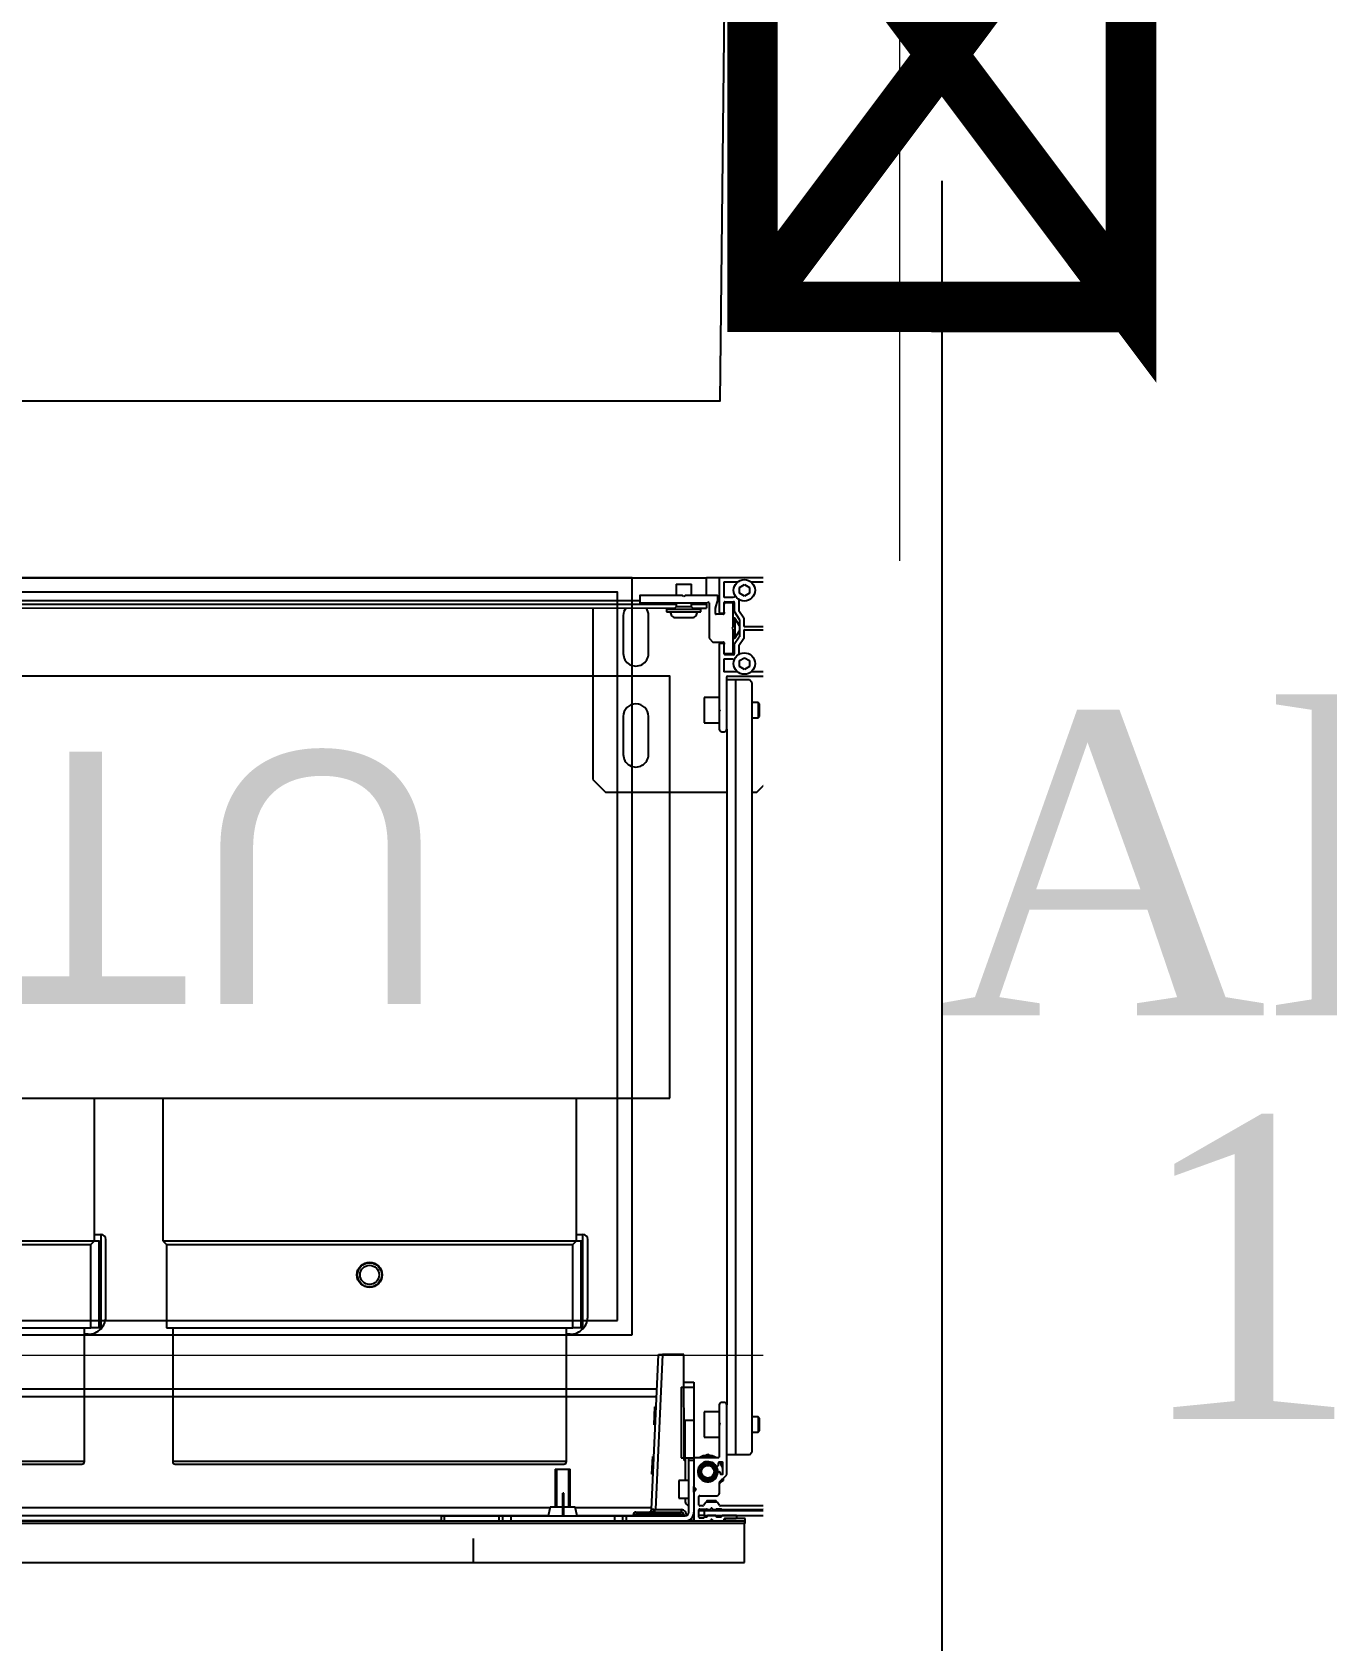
# Model space of a CAD drawing. Extents: x -2795338 to 3769695, y -3516596 to 3048438.
# Drawn here: x 491601 to 492114, y -342924 to -342287 of the extents above; entities that cross this region are included whole.
import ezdxf
from ezdxf import colors
from ezdxf.entities.mleader import LeaderData, LeaderLine
from ezdxf.math import Vec2, Vec3

# ---------------------------------------------------------------- set-up
doc = ezdxf.new("R2010")
doc.units = 0
doc.linetypes.add('prlm_ef', pattern=[0.165, 0.1, -0.065])
doc.linetypes.add('prlm_gaz', pattern=[36, 24, -3, 0, -3, 0, -3, 0, -3])
doc.layers.add('_GAZELEC-BOITE INCORPO', color=36, linetype='Continuous', lineweight=18)
doc.layers.add('_GAZELEC-RESERVATION', color=1, linetype='Continuous', lineweight=18)
for name, color, linetype in [('_GAZELEC-EAU CHAUDE', 1, 'Continuous'), ('prlm-CHAUFF', 30, 'Continuous'), ('prlm-EAU-EF', 161, 'Continuous'), ('prlm-GAZ', 20, 'Continuous'), ('prlm-GT', 242, 'Continuous'), ('prlm-MOD', 64, 'Continuous'), ('prlm-VMC', 93, 'Continuous')]:
    doc.layers.add(name, color=color, linetype=linetype)
doc.layers.add('prlm-xpoly', color=7, linetype='Continuous', plot=False)
doc.styles.add('ISO', font='isocp2.shx')
doc.styles.add('prlm-vmc', font='pala.ttf', dxfattribs={"height": 14})
doc.styles.get("Standard").update_dxf_attribs({"font": 'arial.ttf'})
doc.dimstyles.new('200', dxfattribs={"dimtxt": 200, "dimasz": 25, "dimexe": 50, "dimexo": 50, "dimgap": 20, "dimtad": 1, "dimdec": 0, "dimlfac": 0.1, "dimdsep": 46, "dimtxsty": 'ISO', "dimblk1": 'DOTBLANK', "dimblk2": 'DOTBLANK', "dimsah": 1, "dimcen": 25, "dimclrd": 80, "dimclre": 80, "dimadec": 0, "dimazin": 0, "dimtfac": 1, "dimtdec": 0, "dimtmove": 0, "dimatfit": 3, "dimldrblk": 'DOTBLANK', "dimfxl": 50, "dimtolj": 1, "dimtzin": 0, "dimarcsym": 0})

# ---------------------------------------------------------------- blocks, each defined once
blk = doc.blocks.new('C 90.MTI900_Alu_390')
at = {"layer": 'prlm-MOD', "color": 1, "linetype": 'Continuous'}
for p, q in [((-4.225, 0), (4.225, 0)), ((4.278, 0), (4.225, 0)), ((4.225, -0.07), (4.225, 0)), ((4.472, 0), (4.278, 0)), ((4.475, 0), (4.472, 0)), ((4.475, -0.003), (4.475, 0)), ((4.105, -0.025), (4.165, -0.025)), ((4.105, -0.025), (4.105, -0.07)), ((4.165, -0.07), (4.165, -0.025)), ((4.275, -0.003), (4.275, -0.137)), ((4.293, -0.021), (4.293, -0.074)), ((4.3467, -0.018), (4.296, -0.018)), ((4.355, -0.0385), (4.375, -0.0269)), ((4.355, -0.0615), (4.355, -0.0385)), ((4.375, -0.0731), (4.355, -0.0615)), ((4.375, -0.0269), (4.395, -0.0385)), ((4.395, -0.0615), (4.375, -0.0731)), ((4.395, -0.0385), (4.395, -0.0615)), ((4.454, -0.018), (4.4033, -0.018)), ((4.457, -0.191), (4.457, -0.021)), ((4.475, -0.387), (4.475, -0.003)), ((-4.105, -0.105), (4.105, -0.105)), ((-4.1, -0.12), (4.1, -0.12)), ((-3.96, -0.09), (3.96, -0.09)), ((3.775, -0.12), (3.775, -0.8)), ((3.96, -0.073), (3.96, -0.097)), ((4.13, -0.07), (3.963, -0.07)), ((3.963, -0.1), (4.229, -0.1)), ((4.067, -0.12), (4.067, -0.125)), ((4.067, -0.125), (4.203, -0.125)), ((4.067, -0.125), (4.067, -0.135)), ((4.105, -0.115), (4.095, -0.125)), ((4.105, -0.1), (4.105, -0.115)), ((4.165, -0.115), (4.105, -0.115)), ((4.135, -0.075), (4.13, -0.07)), ((4.14, -0.07), (4.135, -0.075)), ((4.267, -0.07), (4.14, -0.07)), ((4.165, -0.115), (4.165, -0.1)), ((4.165, -0.105), (4.225, -0.105)), ((4.175, -0.125), (4.165, -0.115)), ((4.17, -0.12), (4.225, -0.12)), ((4.203, -0.125), (4.203, -0.12)), ((4.203, -0.135), (4.203, -0.125)), ((4.225, -0.105), (4.225, -0.1)), ((4.225, -0.105), (4.225, -0.12)), ((4.235, -0.1), (4.235, -0.24)), ((4.26, -0.142), (4.26, -0.1205)), ((4.2602, -0.1195), (4.2698, -0.0905)), ((4.27, -0.0895), (4.27, -0.073)), ((4.295, -0.137), (4.295, -0.098)), ((4.296, -0.077), (4.3306, -0.077)), ((4.298, -0.095), (4.332, -0.095)), ((4.327, -0.1), (4.298, -0.1)), ((4.33, -0.195), (4.33, -0.103)), ((4.335, -0.098), (4.335, -0.1341)), ((4.353, -0.0864), (4.353, -0.1286)), ((3.895, -0.15), (3.895, -0.3)), ((3.995, -0.3), (3.995, -0.15)), ((4.067, -0.135), (4.203, -0.135)), ((4.1025, -0.158), (4.1675, -0.158)), ((4.292, -0.145), (4.263, -0.145)), ((4.278, -0.14), (4.292, -0.14)), ((4.295, -0.137), (4.295, -0.142)), ((4.3377, -0.16), (4.33, -0.16)), ((4.33, -0.1677), (4.3421, -0.1677)), ((4.3355, -0.1358), (4.3545, -0.1642)), ((4.3377, -0.16), (4.3377, -0.24)), ((4.355, -0.19), (4.3377, -0.16)), ((4.3535, -0.1303), (4.3725, -0.1588)), ((4.355, -0.1659), (4.355, -0.2341)), ((4.373, -0.1605), (4.373, -0.191)), ((4.235, -0.24), (4.25, -0.255)), ((4.33, -0.195), (4.325, -0.2)), ((4.325, -0.2), (4.33, -0.205)), ((4.33, -0.297), (4.33, -0.205)), ((4.33, -0.2323), (4.3421, -0.2323)), ((4.33, -0.24), (4.3377, -0.24)), ((4.3545, -0.2358), (4.335, -0.265)), ((4.3377, -0.24), (4.355, -0.21)), ((4.373, -0.2404), (4.3535, -0.2697)), ((4.373, -0.209), (4.373, -0.2404)), ((4.454, -0.194), (4.376, -0.194)), ((4.376, -0.206), (4.454, -0.206)), ((4.457, -0.369), (4.457, -0.209)), ((4.25, -0.255), (4.292, -0.255)), ((4.275, -0.263), (4.275, -0.52)), ((4.292, -0.26), (4.278, -0.26)), ((4.295, -0.258), (4.295, -0.263)), ((4.295, -0.302), (4.295, -0.263)), ((4.298, -0.3), (4.327, -0.3)), ((4.332, -0.305), (4.298, -0.305)), ((4.335, -0.265), (4.335, -0.302)), ((4.353, -0.2714), (4.353, -0.3036)), ((4.355, -0.3285), (4.375, -0.3169)), ((4.375, -0.3169), (4.395, -0.3285)), ((4.293, -0.326), (4.293, -0.369)), ((4.328, -0.323), (4.296, -0.323)), ((4.296, -0.372), (4.3467, -0.372)), ((4.355, -0.3515), (4.355, -0.3285)), ((4.375, -0.3631), (4.355, -0.3515)), ((4.395, -0.3515), (4.375, -0.3631)), ((4.395, -0.3285), (4.395, -0.3515)), ((4.4033, -0.372), (4.454, -0.372)), ((4.305, -0.6), (4.305, -0.393)), ((4.34, -0.405), (4.305, -0.405)), ((4.308, -0.39), (4.472, -0.39)), ((4.34, -0.405), (4.34, -3.475)), ((4.395, -0.405), (4.34, -0.405)), ((4.405, -0.415), (4.395, -0.405)), ((4.405, -0.415), (4.405, -3.465)), ((4.475, -0.8), (4.475, -0.387)), ((4.215, -0.475), (4.215, -0.575)), ((4.275, -0.475), (4.215, -0.475)), ((4.43, -0.495), (4.405, -0.495)), ((4.43, -0.495), (4.43, -0.555)), ((4.435, -0.5), (4.43, -0.495)), ((4.435, -0.55), (4.435, -0.5)), ((3.895, -0.55), (3.895, -0.7)), ((3.995, -0.7), (3.995, -0.55)), ((4.275, -0.52), (4.2779, -0.5229)), ((4.275, -0.52), (4.275, -0.53)), ((4.2779, -0.5271), (4.275, -0.53)), ((4.275, -0.53), (4.275, -0.6)), ((4.405, -0.555), (4.43, -0.555)), ((4.43, -0.555), (4.435, -0.55)), ((4.215, -0.575), (4.275, -0.575)), ((4.285, -0.61), (4.295, -0.61)), ((4.305, -0.6), (4.305, -3.277)), ((3.775, -0.8), (3.825, -0.85)), ((4.425, -0.85), (4.475, -0.8)), ((3.825, -0.85), (4.305, -0.85)), ((4.405, -0.85), (4.425, -0.85)), ((4.0071, -3.6913), (4.035, -3.077)), ((4.05, -3.077), (4.0221, -3.692)), ((4.035, -3.077), (4.05, -3.077)), ((4.1351, -3.077), (4.05, -3.077)), ((4.136, -3.497), (4.1351, -3.077)), ((4.0287, -3.215), (-0.1325, -3.215)), ((4.0274, -3.245), (-0.1325, -3.245)), ((4.125, -3.207), (4.125, -3.487)), ((4.125, -3.207), (4.175, -3.207)), ((4.1353, -3.187), (4.175, -3.187)), ((4.175, -3.187), (4.175, -3.207)), ((4.175, -3.207), (4.175, -3.337)), ((4.0173, -3.3556), (4.0205, -3.2854)), ((4.0255, -3.2857), (4.0205, -3.2854)), ((4.215, -3.305), (4.215, -3.405)), ((4.275, -3.305), (4.215, -3.305)), ((4.275, -3.277), (4.275, -3.3458)), ((4.295, -3.267), (4.285, -3.267)), ((4.305, -3.5528), (4.305, -3.277)), ((4.0173, -3.3556), (4.0223, -3.3558)), ((4.14, -3.337), (4.175, -3.337)), ((4.14, -3.487), (4.14, -3.337)), ((4.175, -3.337), (4.175, -3.487)), ((4.275, -3.3458), (4.275, -3.3582)), ((4.275, -3.3582), (4.275, -3.484)), ((4.2759, -3.3479), (4.2779, -3.3499)), ((4.2779, -3.3541), (4.2759, -3.3561)), ((4.43, -3.325), (4.405, -3.325)), ((4.43, -3.325), (4.43, -3.385)), ((4.435, -3.33), (4.43, -3.325)), ((4.435, -3.38), (4.435, -3.33)), ((4.455, -3.355), (4.455, -3.335)), ((4.455, -3.335), (4.475, -3.335)), ((4.455, -3.69), (4.455, -3.355)), ((4.475, -3.355), (4.455, -3.355)), ((4.475, -3.335), (4.475, -3.355)), ((4.475, -3.69), (4.475, -3.355)), ((4.215, -3.405), (4.275, -3.405)), ((4.405, -3.385), (4.43, -3.385)), ((4.43, -3.385), (4.435, -3.38)), ((4.0084, -3.5518), (4.0116, -3.4816)), ((4.0166, -3.4819), (4.0116, -3.4816)), ((4.125, -3.487), (4.14, -3.487)), ((4.14, -3.4972), (4.136, -3.497)), ((4.14, -3.487), (4.155, -3.487)), ((4.14, -3.487), (4.14, -3.577)), ((4.155, -3.487), (4.175, -3.487)), ((4.155, -3.497), (4.155, -3.487)), ((4.155, -3.702), (4.155, -3.497)), ((4.175, -3.497), (4.155, -3.497)), ((4.175, -3.487), (4.175, -3.49)), ((4.175, -3.49), (4.175, -3.6008)), ((4.272, -3.487), (4.178, -3.487)), ((4.22, -3.4778), (4.23, -3.472)), ((4.23, -3.472), (4.24, -3.4778)), ((4.287, -3.504), (4.274, -3.504)), ((4.2854, -3.504), (4.29, -3.5066)), ((4.34, -3.475), (4.305, -3.475)), ((4.395, -3.475), (4.34, -3.475)), ((4.395, -3.475), (4.405, -3.465)), ((3.625, -3.532), (3.685, -3.532)), ((3.625, -3.532), (3.625, -3.682)), ((3.6311, -3.682), (3.6311, -3.532)), ((3.6789, -3.682), (3.6789, -3.532)), ((3.685, -3.682), (3.685, -3.532)), ((4.0084, -3.5518), (4.0134, -3.552)), ((4.195, -3.5614), (4.195, -3.5226)), ((4.268, -3.521), (4.2657, -3.521)), ((4.271, -3.507), (4.271, -3.518)), ((4.2729, -3.542), (4.276, -3.542)), ((4.2769, -3.5821), (4.3041, -3.5549)), ((4.279, -3.545), (4.279, -3.549)), ((4.282, -3.552), (4.287, -3.552)), ((4.29, -3.549), (4.29, -3.507)), ((4.2906, -3.5684), (4.2906, -3.577)), ((3.655, -3.6411), (3.655, -3.6275)), ((3.66, -3.6275), (3.655, -3.6275)), ((3.66, -3.6411), (3.66, -3.6275)), ((4.115, -3.577), (4.115, -3.647)), ((4.155, -3.577), (4.115, -3.577)), ((4.175, -3.6232), (4.175, -3.6008)), ((4.175, -3.6232), (4.175, -3.734)), ((4.1759, -3.6029), (4.1829, -3.6099)), ((4.1829, -3.6141), (4.1759, -3.6211)), ((4.276, -3.627), (4.276, -3.5842)), ((4.2906, -3.577), (4.2806, -3.5828)), ((3.6044, -3.685), (-0.15, -3.685)), ((3.605, -3.682), (3.598, -3.717)), ((3.655, -3.682), (3.605, -3.682)), ((3.655, -3.717), (3.655, -3.6411)), ((3.66, -3.6411), (3.655, -3.6411)), ((3.66, -3.717), (3.66, -3.6411)), ((3.705, -3.682), (3.66, -3.682)), ((3.712, -3.717), (3.705, -3.682)), ((4.0074, -3.685), (3.7056, -3.685)), ((4.007, -3.6925), (4.0071, -3.6913)), ((4.0071, -3.6913), (4.0221, -3.692)), ((4.0221, -3.692), (4.022, -3.6925)), ((4.0221, -3.692), (4.125, -3.692)), ((4.115, -3.647), (4.155, -3.647)), ((4.125, -3.692), (4.125, -3.702)), ((4.14, -3.647), (4.14, -3.6567)), ((4.195, -3.674), (4.195, -3.64)), ((4.195, -3.722), (4.195, -3.693)), ((4.195, -3.695), (4.215, -3.695)), ((4.198, -3.637), (4.266, -3.637)), ((4.2109, -3.677), (4.198, -3.677)), ((4.198, -3.69), (4.2252, -3.69)), ((4.2221, -3.6633), (4.2134, -3.6757)), ((4.215, -3.695), (4.45, -3.695)), ((4.215, -3.695), (4.215, -3.715)), ((4.2654, -3.662), (4.2246, -3.662)), ((4.227, -3.657), (4.225, -3.659)), ((4.265, -3.659), (4.225, -3.659)), ((4.225, -3.659), (4.225, -3.662)), ((4.225, -3.69), (4.225, -3.695)), ((4.263, -3.657), (4.227, -3.657)), ((4.228, -3.692), (4.2367, -3.692)), ((4.2293, -3.657), (4.2293, -3.662)), ((4.2293, -3.69), (4.2293, -3.695)), ((4.2429, -3.6871), (4.2388, -3.6911)), ((4.2512, -3.6911), (4.2471, -3.6871)), ((4.2533, -3.692), (4.2625, -3.692)), ((4.2607, -3.657), (4.2607, -3.662)), ((4.2607, -3.69), (4.2607, -3.695)), ((4.265, -3.659), (4.263, -3.657)), ((4.265, -3.662), (4.265, -3.659)), ((4.265, -3.695), (4.265, -3.69)), ((4.2827, -3.69), (4.2653, -3.69)), ((4.2766, -3.6757), (4.2679, -3.6633)), ((4.452, -3.677), (4.2791, -3.677)), ((4.2855, -3.692), (4.445, -3.692)), ((4.455, -3.682), (4.455, -3.68)), ((-4.375, -3.737), (4.375, -3.737)), ((4.375, -3.747), (-4.375, -3.747)), ((-0.1667, -3.735), (3.175, -3.735)), ((-0.16, -3.715), (3.5984, -3.715)), ((3.175, -3.717), (3.185, -3.717)), ((3.175, -3.737), (3.175, -3.717)), ((3.185, -3.717), (3.4033, -3.717)), ((3.185, -3.717), (3.185, -3.737)), ((3.4033, -3.737), (3.4033, -3.717)), ((3.4033, -3.717), (3.4168, -3.717)), ((3.4168, -3.717), (3.45, -3.717)), ((3.4168, -3.717), (3.4168, -3.737)), ((3.45, -3.717), (3.86, -3.717)), ((3.45, -3.717), (3.45, -3.737)), ((3.7116, -3.715), (3.935, -3.715)), ((3.86, -3.717), (3.8932, -3.717)), ((3.86, -3.717), (3.86, -3.737)), ((3.8932, -3.717), (3.9067, -3.717)), ((3.8932, -3.737), (3.8932, -3.717)), ((3.9067, -3.717), (4.14, -3.717)), ((3.9067, -3.717), (3.9067, -3.737)), ((3.935, -3.717), (3.935, -3.712)), ((3.965, -3.712), (3.935, -3.712)), ((3.945, -3.702), (3.965, -3.702)), ((3.965, -3.702), (4.105, -3.702)), ((3.965, -3.712), (3.965, -3.702)), ((3.965, -3.712), (3.965, -3.717)), ((4.105, -3.712), (3.965, -3.712)), ((4.105, -3.702), (4.125, -3.702)), ((4.105, -3.712), (4.105, -3.702)), ((4.105, -3.717), (4.105, -3.712)), ((4.135, -3.712), (4.105, -3.712)), ((4.135, -3.712), (4.135, -3.717)), ((4.165, -3.7265), (4.165, -3.737)), ((4.175, -3.734), (4.175, -3.737)), ((4.215, -3.715), (4.195, -3.715)), ((4.198, -3.725), (4.212, -3.725)), ((4.215, -3.715), (4.45, -3.715)), ((4.215, -3.72), (4.2251, -3.72)), ((4.215, -3.722), (4.215, -3.72)), ((4.2249, -3.7161), (4.221, -3.72)), ((4.2287, -3.7161), (4.2249, -3.7161)), ((4.2595, -3.715), (4.231, -3.715)), ((4.2429, -3.7321), (4.2379, -3.737)), ((4.2486, -3.7335), (4.2414, -3.7335)), ((4.2521, -3.737), (4.2471, -3.7321)), ((4.2651, -3.7161), (4.2618, -3.7161)), ((4.269, -3.72), (4.2651, -3.7161)), ((4.2654, -3.72), (4.2826, -3.72)), ((4.342, -3.715), (4.2885, -3.715)), ((4.295, -3.734), (4.295, -3.73)), ((4.298, -3.727), (4.342, -3.727)), ((4.378, -3.727), (4.298, -3.727)), ((4.298, -3.727), (4.298, -3.737)), ((4.345, -3.724), (4.345, -3.718)), ((4.375, -3.737), (4.375, -3.747)), ((4.375, -3.747), (4.378, -3.747)), ((4.375, -3.792), (4.375, -3.747)), ((4.378, -3.747), (4.378, -3.727)), ((4.375, -3.902), (4.375, -3.792)), ((-4.375, -3.902), (4.375, -3.902))]:
    blk.add_line(p, q, dxfattribs=at)
at = {"layer": 'prlm-MOD', "color": 1, "ltscale": 50}
blk.add_lwpolyline([(3.3, -3.8058), (3.3, -3.902)], dxfattribs=at)
at = {"layer": 'prlm-MOD', "color": 1, "linetype": 'Continuous'}
for centre, radius in [((4.375, -0.05), 0.0425), ((4.375, -0.34), 0.0425), ((4.23, -3.542), 0.035), ((4.23, -3.542), 0.03), ((4.23, -3.542), 0.025)]:
    blk.add_circle(centre, radius, dxfattribs=at)
for centre, radius, start, end in [((4.278, -0.003), 0.003, 90, 180), ((4.472, -0.003), 0.003, 0, 90), ((4.296, -0.021), 0.003, 90, 180), ((4.3467, -0.021), 0.003, 84.51824, 90), ((4.4033, -0.021), 0.003, 90, 95.48179), ((4.454, -0.021), 0.003, 0, 90), ((3.945, -0.15), 0.05, 143.1301, 180), ((3.963, -0.073), 0.003, 90, 180), ((3.963, -0.097), 0.003, 180, 270), ((3.945, -0.15), 0.05, 0, 36.8699), ((4.232, -0.1), 0.003, 0, 180), ((4.263, -0.1205), 0.003, 161.56505, 180), ((4.267, -0.073), 0.003, 0, 90), ((4.267, -0.0895), 0.003, 341.56505, 0), ((4.296, -0.074), 0.003, 180, 270), ((4.298, -0.098), 0.003, 90, 180), ((4.298, -0.103), 0.003, 90, 180), ((4.327, -0.103), 0.003, 0, 90), ((4.3306, -0.067), 0.01, 270, 326.3475), ((4.332, -0.098), 0.003, 0, 90), ((4.1025, -0.138), 0.02, 171.37307, 270), ((4.1025, -0.133), 0.02, 185.73917, 187.18076), ((4.1675, -0.138), 0.02, 270, 8.62693), ((4.1675, -0.133), 0.02, 352.81924, 354.26083), ((4.263, -0.142), 0.003, 180, 270), ((4.278, -0.137), 0.003, 180, 270), ((4.292, -0.137), 0.003, 270, 0), ((4.292, -0.142), 0.003, 270, 0), ((4.338, -0.1341), 0.003, 180, 213.69007), ((4.356, -0.1286), 0.003, 180, 213.69007), ((4.352, -0.1659), 0.003, 0, 33.69007), ((4.37, -0.1605), 0.003, 0, 33.69007), ((4.376, -0.191), 0.003, 180, 270), ((4.454, -0.191), 0.003, 270, 0), ((4.352, -0.2341), 0.003, 326.30993, 0), ((4.376, -0.209), 0.003, 90, 180), ((4.454, -0.209), 0.003, 0, 90), ((3.945, -0.3), 0.05, 180, 0), ((4.278, -0.263), 0.003, 90, 180), ((4.292, -0.258), 0.003, 0, 90), ((4.292, -0.263), 0.003, 0, 90), ((4.298, -0.297), 0.003, 180, 270), ((4.298, -0.302), 0.003, 180, 270), ((4.327, -0.297), 0.003, 270, 0), ((4.332, -0.302), 0.003, 270, 0), ((4.356, -0.2714), 0.003, 146.30993, 180), ((4.296, -0.326), 0.003, 90, 180), ((4.296, -0.369), 0.003, 180, 270), ((4.328, -0.333), 0.01, 46.14901, 90), ((4.3467, -0.369), 0.003, 270, 275.48176), ((4.4033, -0.369), 0.003, 264.51819, 270), ((4.454, -0.369), 0.003, 270, 0), ((4.308, -0.393), 0.003, 90, 180), ((4.472, -0.387), 0.003, 270, 0), ((3.945, -0.55), 0.05, 0, 180), ((4.2758, -0.525), 0.003, 315, 45), ((4.285, -0.6), 0.01, 180, 270), ((4.295, -0.6), 0.01, 270, 0), ((3.945, -0.7), 0.05, 180, 0), ((4.285, -3.277), 0.01, 90, 180), ((4.295, -3.277), 0.01, 0, 90), ((4.278, -3.3458), 0.003, 180, 225), ((4.278, -3.3582), 0.003, 135, 180), ((4.2758, -3.352), 0.003, 315, 45), ((4.178, -3.49), 0.003, 90, 180), ((4.23, -3.542), 0.04, 33.92723, 355.99937), ((4.23, -3.542), 0.065, 57.79577, 122.20423), ((4.23, -3.542), 0.06, 66.44354, 113.55646), ((4.274, -3.507), 0.003, 90, 180), ((4.272, -3.484), 0.003, 270, 0), ((4.23, -3.542), 0.06, 0, 39.29648), ((4.23, -3.542), 0.065, 22.61986, 35.77582), ((4.287, -3.507), 0.003, 0, 90), ((4.2657, -3.518), 0.003, 213.92723, 270), ((4.23, -3.542), 0.04, 0, 33.92723), ((4.268, -3.518), 0.003, 270, 0), ((4.2729, -3.545), 0.003, 90, 175.99937), ((4.23, -3.542), 0.04, 355.99937, 0), ((4.276, -3.545), 0.003, 0, 90), ((4.282, -3.549), 0.003, 180, 270), ((4.287, -3.549), 0.003, 270, 0), ((4.23, -3.542), 0.06, 351.491, 0), ((4.302, -3.5528), 0.003, 315, 0), ((4.178, -3.6008), 0.003, 180, 225), ((4.178, -3.6232), 0.003, 135, 180), ((4.1808, -3.612), 0.003, 315, 45), ((4.266, -3.627), 0.01, 270, 0), ((4.23, -3.542), 0.065, 315.04746, 333.83802), ((4.279, -3.5842), 0.003, 135, 180), ((3.997, -3.692), 0.01, 270, 357.39744), ((4.125, -3.712), 0.02, 347.58795, 90), ((4.16, -3.6567), 0.02, 180, 230.11594), ((4.1151, -3.7104), 0.05, 37.08606, 50.11594), ((4.198, -3.64), 0.003, 90, 180), ((4.198, -3.674), 0.003, 180, 270), ((4.198, -3.693), 0.003, 90, 180), ((4.2109, -3.674), 0.003, 270, 325.00798), ((4.2246, -3.665), 0.003, 90, 145.00798), ((4.2252, -3.693), 0.003, 19.47122, 90), ((4.2367, -3.689), 0.003, 270, 315), ((4.245, -3.6892), 0.003, 45, 135), ((4.2533, -3.689), 0.003, 225, 270), ((4.2653, -3.693), 0.003, 90, 160.52878), ((4.2654, -3.665), 0.003, 34.99202, 90), ((4.2791, -3.674), 0.003, 214.99202, 270), ((4.2827, -3.693), 0.003, 19.47122, 90), ((4.445, -3.682), 0.01, 270, 0), ((4.45, -3.69), 0.025, 270, 0), ((4.45, -3.69), 0.005, 270, 0), ((4.452, -3.68), 0.003, 0, 90), ((3.945, -3.712), 0.01, 90, 180), ((4.125, -3.712), 0.01, 0, 90), ((4.14, -3.702), 0.035, 270, 0), ((4.14, -3.702), 0.015, 270, 0), ((4.178, -3.734), 0.003, 180, 270), ((4.198, -3.722), 0.003, 180, 270), ((4.212, -3.722), 0.003, 270, 0), ((4.215, -3.715), 0.01, 353.93882, 0), ((4.2251, -3.717), 0.003, 270, 350.40593), ((4.231, -3.718), 0.003, 90, 170.40593), ((4.245, -3.7342), 0.003, 45, 135), ((4.2595, -3.718), 0.003, 9.59407, 90), ((4.2654, -3.717), 0.003, 189.59407, 270), ((4.275, -3.715), 0.01, 180, 186.06118), ((4.2826, -3.717), 0.003, 270, 350.40593), ((4.2885, -3.718), 0.003, 90, 170.40593), ((4.292, -3.734), 0.003, 270, 0), ((4.298, -3.73), 0.003, 90, 180), ((4.342, -3.718), 0.003, 0, 90), ((4.342, -3.724), 0.003, 270, 0)]:
    blk.add_arc(centre, radius, start, end, dxfattribs=at)
for centre, major_axis, ratio, start_param, end_param in [((3.997, -3.692), (-0.025, 0), 0.4, 1.570796, 3.096169), ((4.022, -3.6931), (-0.015, 0.0007), 0.045361, -1.568734, 0)]:
    blk.add_ellipse(centre, major_axis=major_axis, ratio=ratio, start_param=start_param, end_param=end_param, dxfattribs=at)
blk = doc.blocks.new('xi.uta-yzen-g')
at = {"layer": 'prlm-CHAUFF', "ltscale": 50}
for p, q in [((-20.9, 35.12), (-36.3, 35.12)), ((-1.8, 35.12), (-17.2, 35.12)), ((-36.4, 35.02), (-20.8, 35.02)), ((-36.4, 35.02), (-36.4, 29.72)), ((-20.8, 29.72), (-20.8, 35.02)), ((-17.3, 35.02), (-1.7, 35.02)), ((-17.3, 35.02), (-17.3, 29.72)), ((-36.55, 29.97), (-36.4, 29.97)), ((-17.45, 29.97), (-17.3, 29.97)), ((-37.056, 29.72), (-36.65, 29.72)), ((-37.056, 29.72), (-37.056, 26.02)), ((-37, 29.72), (-37, 26.27)), ((-36.98, 29.72), (-36.98, 26.27)), ((-20.55, 29.72), (-36.65, 29.72)), ((-36.65, 29.72), (-36.65, 26.42)), ((-20.55, 26.42), (-20.55, 29.72)), ((-17.956, 29.72), (-17.55, 29.72)), ((-17.956, 29.72), (-17.956, 26.02)), ((-17.9, 29.72), (-17.9, 26.27)), ((-17.88, 29.72), (-17.88, 26.27)), ((-1.45, 29.72), (-17.55, 29.72)), ((-17.55, 29.72), (-17.55, 26.42)), ((-37.25, 29.216), (-37.25, 26.22)), ((-18.15, 29.216), (-18.15, 26.22)), ((-37, 28.42), (-36.98, 28.42)), ((-36.98, 28.07), (-37, 28.07)), ((-17.9, 28.42), (-17.88, 28.42)), ((-17.88, 28.07), (-17.9, 28.07)), ((-37, 27.693), (-36.98, 27.693)), ((-17.9, 27.693), (-17.88, 27.693)), ((-36.98, 27.343), (-37, 27.343)), ((-37, 27.293), (-36.98, 27.293)), ((-36.98, 27.193), (-37, 27.193)), ((-17.88, 27.343), (-17.9, 27.343)), ((-17.9, 27.293), (-17.88, 27.293)), ((-17.88, 27.193), (-17.9, 27.193)), ((-36.98, 26.27), (-37, 26.27)), ((-36.8, 26.27), (-36.98, 26.27)), ((-36.65, 26.42), (-36.8, 26.27)), ((-20.4, 26.27), (-36.8, 26.27)), ((-36.8, 26.27), (-36.8, 20.62)), ((-20.55, 26.42), (-36.65, 26.42)), ((-20.4, 26.27), (-20.55, 26.42)), ((-20.4, 20.62), (-20.4, 26.27)), ((-17.88, 26.27), (-17.9, 26.27)), ((-17.7, 26.27), (-17.88, 26.27)), ((-17.55, 26.42), (-17.7, 26.27)), ((-1.3, 26.27), (-17.7, 26.27)), ((-17.7, 26.27), (-17.7, 20.62)), ((-1.45, 26.42), (-17.55, 26.42)), ((-36.8, 26.02), (-37.05, 26.02)), ((-17.7, 26.02), (-17.95, 26.02))]:
    blk.add_line(p, q, dxfattribs=at)
for points in [[(-39, 30), (-39, 0), (0, 0), (0, 30)], [(-38.429, 29.429), (-38.429, 0.571), (-0.571, 0.571), (-0.571, 29.429)], [(-40.5, 20.62), (-40.5, 3.9), (40.5, 3.9), (40.5, 20.62)]]:
    blk.add_lwpolyline(points, close=True, dxfattribs=at)
for radius in [0.5, 0.48, 0.38]:
    blk.add_circle((-28.6, 27.62), radius, dxfattribs=at)
for centre, radius, start, end in [((-36.3, 35.02), 0.1, 90, 180), ((-20.9, 35.02), 0.1, 0, 90), ((-17.2, 35.02), 0.1, 90, 180), ((-36.55, 29.27), 0.7, 90, 136.27309), ((-17.45, 29.27), 0.7, 90, 136.27309), ((-36.475, 29.24), 0.776, 138.52479, 181.76751), ((-17.375, 29.24), 0.776, 138.52479, 181.76751), ((-37.05, 26.22), 0.2, 180, 268.32391), ((-17.95, 26.22), 0.2, 180, 268.32391), ((-37.05, 26.22), 0.2, 268.32391, 270), ((-17.95, 26.22), 0.2, 268.32391, 270)]:
    blk.add_arc(centre, radius, start, end, dxfattribs=at)
for centre, major_axis, ratio, start_param, end_param in [((-36.55, 28.959), (-0.45, 0), 0.974723, 5.983927, 6.283185), ((-36.55, 28.603), (-0.45, 0), 0.974723, 5.983927, 6.283185), ((-17.45, 28.959), (-0.45, 0), 0.974723, 5.983927, 6.283185), ((-17.45, 28.603), (-0.45, 0), 0.974723, 5.983927, 6.283185), ((-35.75, 28.603), (-1.25, 0), 0.146694, 0, 0.179125), ((-16.65, 28.603), (-1.25, 0), 0.146694, 0, 0.179125)]:
    blk.add_ellipse(centre, major_axis=major_axis, ratio=ratio, start_param=start_param, end_param=end_param, dxfattribs=at)
for points in [[(-36.982, 29.391), (-36.986, 29.379), (-36.989, 29.366), (-36.997, 29.324), (-37, 29.294), (-37, 29.265)], [(-17.882, 29.391), (-17.886, 29.379), (-17.889, 29.366), (-17.897, 29.324), (-17.9, 29.294), (-17.9, 29.265)]]:
    blk.add_open_spline(points, degree=3, knots=[0.8185803, 0.8185803, 0.8185803, 0.8185803, 0.875, 0.875, 1, 1, 1, 1], dxfattribs=at)
at = {"layer": 'prlm-CHAUFF', "ltscale": 50, "insert": (-31.697, 16.894), "char_height": 10, "width": 139.79252, "attachment_point": 1}
blk.add_mtext('UTA', dxfattribs=at)
blk = doc.blocks.new('_DOTBLANK')
at = {"color": 0, "linetype": 'ByBlock'}
blk.add_line((-0.5, 0), (-1, 0), dxfattribs=at)
blk.add_circle((0, 0), 0.5, dxfattribs=at)
blk = doc.blocks.new('*D271')
at = {"layer": '_GAZELEC-BOITE INCORPO', "color": 80, "lineweight": -2, "transparency": 16777216}
for p, q in [((490529.1, -342345.47), (490529.1, -343808.07)), ((491961.8, -342345.38), (491961.8, -343808.07)), ((491936.8, -343758.07), (490554.1, -343758.07))]:
    blk.add_line(p, q, dxfattribs=at)
at = {"layer": '_GAZELEC-BOITE INCORPO', "color": 80, "lineweight": -2, "transparency": 16777216, "xscale": 25, "yscale": 25, "zscale": 25, "rotation": 180}
blk.add_blockref('_DOTBLANK', (490529.1, -343758.07), dxfattribs=at)
at = {"layer": '_GAZELEC-BOITE INCORPO', "color": 80, "lineweight": -2, "transparency": 16777216, "xscale": 25, "yscale": 25, "zscale": 25}
blk.add_blockref('_DOTBLANK', (491961.8, -343758.07), dxfattribs=at)
at = {"layer": '_GAZELEC-BOITE INCORPO', "color": 0, "transparency": 16777216, "insert": (491245.45, -343638.07), "char_height": 200, "attachment_point": 5, "style": 'ISO'}
blk.add_mtext('\\A1;143', dxfattribs=at)

msp = doc.modelspace()

# ---------------------------------------------------------------- linework, layer by layer
msp.add_circle((487178.691, -234079.124), 3282516.798)
at = {"layer": '_GAZELEC-BOITE INCORPO', "const_width": 20}
msp.add_lwpolyline([(491936.805, -342195.377), (491886.805, -342195.375), (491886.796, -342395.369), (492036.796, -342395.381), (492036.805, -342195.381), (491886.805, -342195.375), (492036.796, -342395.381), (492036.799, -342195.381), (491886.796, -342395.369)], dxfattribs=at)
at = {"layer": 'prlm-GT'}
msp.add_lwpolyline([(490531.028, -342191.868), (491876.499, -342192.39), (491873.796, -342432.653), (490928.864, -342432.653), (490928.864, -342822.589), (490528.039, -342822.589)], close=True, dxfattribs=at)
at = {"layer": 'prlm-xpoly', "lineweight": 0}
msp.add_lwpolyline([(492252.602, -345060.769), (492252.612, -344308.057), (492603.023, -344308.125), (492603.023, -342195.191), (491944.982, -342195.383), (491944.952, -342810.837), (490529.513, -342810.769), (490529.262, -345060.769)], close=True, dxfattribs=at)

# ---------------------------------------------------------------- block references
at = {"layer": 'prlm-CHAUFF', "ltscale": 50, "xscale": 10, "yscale": 10, "zscale": 10, "rotation": 179.9992305022669}
msp.add_blockref('xi.uta-yzen-g', (491449.034, -342502.65), dxfattribs=at)
at = {"layer": 'prlm-MOD', "xscale": 99.99999999999966, "yscale": 99.99999999999966, "zscale": 99.99999999999966, "rotation": 359.9998846602419}
msp.add_blockref('C 90.MTI900_Alu_390', (491446.064, -342502.654), dxfattribs=at)

# ---------------------------------------------------------------- next in the draw order: texts
at = {"layer": 'prlm-VMC', "ltscale": 25, "insert": (492244.088, -342696.889), "char_height": 120, "width": 586.14744, "attachment_point": 5, "line_spacing_factor": 0.8, "style": 'prlm-vmc', "bg_fill": 2}
msp.add_mtext('Alizé H\\P10/45', dxfattribs=at)

# ---------------------------------------------------------------- next in the draw order: linework, layer by layer
at = {"layer": '_GAZELEC-EAU CHAUDE', "linetype": 'prlm_ef'}
for points, knots in [([(491180.984, -342661.509), (491179.553, -342673.155), (491178.137, -342684.691), (491174.866, -342713.298), (491173.153, -342730.225), (491171.595, -342752.613), (491171.261, -342758.316), (491170.824, -342767.996), (491170.681, -342771.989), (491170.481, -342779.915), (491170.424, -342783.843), (491170.397, -342791.724), (491170.425, -342795.67), (491170.633, -342807.525), (491170.934, -342815.452), (491172.283, -342839.312), (491173.779, -342855.322), (491178.714, -342895.596), (491182.752, -342920), (491189.361, -342954.674), (491191.376, -342964.717), (491197.661, -342994.984), (491202.138, -343015.19), (491211.658, -343055.574), (491216.701, -343075.753), (491232.676, -343136.138), (491244.45, -343176.191), (491277.381, -343277.336), (491300.11, -343337.7), (491350.694, -343453.637), (491378.551, -343509.209), (491416.333, -343574.129), (491423.986, -343586.807), (491440.015, -343612.377), (491448.406, -343625.24), (491465.527, -343650.463), (491474.253, -343662.822), (491500.925, -343699.159), (491519.363, -343722.397), (491575.217, -343787.682), (491614.372, -343827.183), (491697.244, -343899.881), (491740.964, -343933.078), (491832.786, -343993.769), (491880.889, -344021.262), (491981.271, -344071.094), (492033.549, -344093.431), (492142.028, -344133.47), (492198.229, -344151.171), (492314.263, -344182.457), (492374.097, -344196.042), (492529.564, -344225.852), (492627.416, -344239.68), (492829.727, -344260.901), (492934.186, -344268.295), (493148.557, -344278.647), (493258.47, -344281.607), (493482.61, -344285.125), (493596.838, -344285.684), (493828.489, -344286.453), (493945.913, -344286.664), (494122.704, -344288.26), (494181.28, -344288.995), (494357.572, -344292.196), (494475.853, -344295.658), (494621.203, -344302.752), (494648.053, -344304.181), (494694.221, -344306.862), (494713.534, -344308.053), (494752.138, -344310.559), (494771.43, -344311.874), (494829.265, -344315.977), (494867.767, -344318.926), (494983.002, -344328.207), (495059.464, -344334.975), (495244.898, -344351.63), (495353.168, -344361.563), (495565.256, -344378.368), (495669.076, -344385.241), (495853.543, -344392.105), (495935.154, -344393.059), (496092.965, -344388.847), (496169.165, -344383.679), (496297.888, -344367.648), (496351.759, -344358.413), (496455.256, -344334.643), (496504.881, -344320.108), (496590.386, -344288.418), (496627.072, -344272.308), (496697.287, -344235.797), (496730.816, -344215.397), (496794.619, -344169.875), (496824.895, -344144.754), (496882.107, -344089.281), (496909.045, -344058.928), (496939.226, -344019.104), (496944.139, -344012.417), (496953.841, -343998.808), (496958.629, -343991.887), (496972.799, -343970.792), (496981.99, -343956.286), (497012.685, -343905.067), (497032.907, -343866.386), (497070.233, -343785.602), (497087.336, -343743.501), (497118.434, -343657.205), (497132.429, -343613.01), (497149.884, -343550.579), (497154.63, -343532.664), (497162.729, -343500.406), (497166.169, -343486.073), (497172.743, -343457.415), (497175.877, -343443.087), (497184.838, -343400.105), (497190.224, -343371.453), (497204.748, -343285.495), (497212.254, -343228.186), (497227.122, -343078.099), (497231.531, -342985.277), (497233.771, -342799.365), (497231.6, -342706.277), (497223.694, -342519.748), (497217.957, -342426.31), (497211.04, -342318.168), (497210.107, -342303.673), (497209.173, -342289.172)], [0, 0, 0, 0, 35.0401898, 35.0401898, 87.7612898, 87.7612898, 105.9204598, 105.9204598, 118.761972, 118.761972, 131.5172107, 131.5172107, 144.2724495, 144.2724495, 169.7829271, 169.7829271, 220.8038821, 220.8038821, 297.2128997, 297.2128997, 328.177965, 328.177965, 390.1080957, 390.1080957, 452.0382263, 452.0382263, 575.8984877, 575.8984877, 768.8615967, 768.8615967, 961.8247058, 961.8247058, 1009.6562941, 1009.6562941, 1060.1210479, 1060.1210479, 1110.5858017, 1110.5858017, 1211.5153092, 1211.5153092, 1406.0685025, 1406.0685025, 1600.6216958, 1600.6216958, 1795.1748891, 1795.1748891, 1989.7280824, 1989.7280824, 2184.2812757, 2184.2812757, 2378.834469, 2378.834469, 2676.1407788, 2676.1407788, 2973.4470887, 2973.4470887, 3270.7533985, 3270.7533985, 3568.0597083, 3568.0597083, 3865.3660181, 3865.3660181, 4011.730847, 4011.730847, 4304.4605049, 4304.4605049, 4370.7507032, 4370.7507032, 4418.4202181, 4418.4202181, 4466.0897329, 4466.0897329, 4561.4287627, 4561.4287627, 4752.1068221, 4752.1068221, 5027.7859959, 5027.7859959, 5303.4651697, 5303.4651697, 5532.8446175, 5532.8446175, 5762.2240652, 5762.2240652, 5937.5595895, 5937.5595895, 6112.8951137, 6112.8951137, 6254.4407997, 6254.4407997, 6395.9864856, 6395.9864856, 6537.5321716, 6537.5321716, 6679.0778576, 6679.0778576, 6707.0443212, 6707.0443212, 6735.0107847, 6735.0107847, 6790.9437118, 6790.9437118, 6927.2210604, 6927.2210604, 7063.4984089, 7063.4984089, 7199.7757574, 7199.7757574, 7254.3553618, 7254.3553618, 7297.9464081, 7297.9464081, 7341.5374543, 7341.5374543, 7428.7195469, 7428.7195469, 7603.0837319, 7603.0837319, 7885.15418, 7885.15418, 8167.2246281, 8167.2246281, 8449.2950763, 8449.2950763, 8492.9391201, 8492.9391201, 8492.9391201, 8492.9391201]), ([(491137.702, -342655.952), (491133.619, -342686.62), (491129.572, -342717.036), (491122.732, -342777.27), (491119.938, -342807.087), (491117.804, -342846.177), (491117.405, -342855.764), (491116.939, -342873.253), (491116.828, -342881.167), (491116.826, -342894.024), (491116.87, -342898.984), (491117.05, -342908.886), (491117.187, -342913.838), (491117.731, -342928.701), (491118.274, -342938.617), (491120.402, -342968.394), (491122.486, -342988.283), (491129.695, -343042.657), (491135.928, -343077.24), (491150.579, -343146.776), (491158.996, -343181.729), (491176.806, -343252.071), (491186.199, -343287.46), (491204.707, -343358.765), (491213.822, -343394.681), (491223.943, -343438.709), (491225.697, -343446.515), (491228.773, -343460.57), (491230.109, -343466.814), (491232.72, -343479.296), (491233.995, -343485.537), (491237.736, -343504.257), (491240.119, -343516.733), (491246.972, -343554.146), (491251.15, -343579.064), (491261.755, -343646.643), (491267.648, -343689.218), (491276.296, -343753.915), (491279.218, -343776.201), (491286.762, -343833.169), (491291.414, -343867.74), (491301.374, -343936.59), (491306.681, -343970.867), (491319.844, -344047.061), (491328.007, -344088.92), (491340.934, -344145.397), (491344.472, -344160.087), (491351.429, -344187.455), (491354.798, -344200.133), (491363.812, -344232.513), (491369.679, -344252.212), (491382.267, -344291.343), (491388.989, -344310.778), (491407.886, -344361.134), (491420.842, -344391.639), (491449.635, -344450.268), (491465.472, -344478.391), (491496.57, -344525.537), (491511.208, -344545.21), (491542.61, -344582.078), (491559.37, -344599.274), (491581.403, -344618.67), (491585.575, -344622.214), (491592.976, -344628.275), (491596.179, -344630.826), (491602.669, -344635.854), (491605.954, -344638.33), (491615.924, -344645.642), (491622.724, -344650.363), (491643.544, -344664.06), (491657.984, -344672.57), (491696.635, -344693.026), (491721.537, -344703.989), (491757.312, -344717.039), (491767.652, -344720.51), (491785.915, -344726.132), (491793.807, -344728.398), (491811.147, -344733.031), (491820.61, -344735.333), (491839.631, -344739.545), (491849.187, -344741.452), (491877.991, -344746.626), (491897.376, -344749.344), (491947.691, -344754.764), (491978.877, -344756.564), (492041.987, -344758.096), (492073.909, -344757.828), (492138.02, -344756.238), (492170.204, -344754.926), (492202.599, -344753.604)], [0, 0, 0, 0, 92.0259795, 92.0259795, 184.0519591, 184.0519591, 214.1133782, 214.1133782, 239.1140822, 239.1140822, 254.875549, 254.875549, 270.6370158, 270.6370158, 302.1599494, 302.1599494, 365.2058166, 365.2058166, 474.0850546, 474.0850546, 582.9642926, 582.9642926, 691.8435306, 691.8435306, 800.7227686, 800.7227686, 824.1315844, 824.1315844, 842.7858942, 842.7858942, 861.440204, 861.440204, 898.7488236, 898.7488236, 973.3660627, 973.3660627, 1101.4676472, 1101.4676472, 1169.0780032, 1169.0780032, 1274.8992808, 1274.8992808, 1380.7205584, 1380.7205584, 1510.8782148, 1510.8782148, 1556.677054, 1556.677054, 1596.2357241, 1596.2357241, 1657.7155195, 1657.7155195, 1719.1953149, 1719.1953149, 1819.1202047, 1819.1202047, 1919.0450945, 1919.0450945, 1997.2850987, 1997.2850987, 2075.5251029, 2075.5251029, 2093.4711026, 2093.4711026, 2106.8896531, 2106.8896531, 2120.3082036, 2120.3082036, 2147.1453047, 2147.1453047, 2200.8195068, 2200.8195068, 2286.5282606, 2286.5282606, 2320.8919515, 2320.8919515, 2346.8171869, 2346.8171869, 2377.6739102, 2377.6739102, 2408.5306335, 2408.5306335, 2470.2440802, 2470.2440802, 2567.2856392, 2567.2856392, 2664.3271982, 2664.3271982, 2760.4281727, 2760.4281727, 2760.4281727, 2760.4281727])]:
    msp.add_open_spline(points, degree=3, knots=knots, dxfattribs=at)
at = {"layer": 'prlm-EAU-EF', "linetype": 'prlm_ef'}
for points in [[(491194.085, -342653.653), (491194.085, -342784.718), (491215.082, -342949.331), (491373.902, -343360.743), (491656.751, -343568.275), (492289.764, -343397.511), (492484.3, -342967.499), (492501.695, -342392.772), (491865.388, -341828.955), (491596.949, -341778.394), (491504.93, -341778.394), (490691.997, -341778.394), (488522.15, -341747.249), (487614.007, -341747.249), (486607.361, -341782.143), (485872.654, -341755.372), (485264.137, -341368.328), (485085.041, -340978.928), (485085.041, -340659.844), (485121.684, -340474.516)], [(501382.103, -342895.069), (501637.573, -342887.187), (501766.646, -342852.582), (502051.759, -342698.928), (502242.487, -342378.93), (502263.999, -341965.115), (501868.649, -341423.503), (501167.187, -341353.38), (500825.875, -341450.658), (500426.613, -341551.877), (499880.883, -341636.658), (499102.431, -341670.398), (498876.81, -341670.398), (495882.605, -341670.398), (493019.119, -341670.398), (486355.597, -341670.398), (486165.59, -341670.398), (485457.85, -341442.007), (485215.035, -341199.192), (485116.846, -340836.568), (485175.001, -340480.188)], [(491141.282, -342656.633), (491130.475, -342780.825), (491154.354, -342983.167), (491405.192, -343632.006), (494686.57, -344346.497), (496969.33, -344045.58), (497204.214, -343498.777), (497249.091, -342286.603)], [(491098.052, -342650.673), (491076.951, -342903.816), (491190.07, -343470.901), (491244.211, -343816.516), (491322.025, -344231.485), (491567.202, -344658.853), (491795.396, -344770.213), (492204.23, -344793.571)], [(491185.439, -342651.971), (491185.439, -342845.998), (491205.819, -342972.449), (491366.079, -343403.278), (491741.255, -343828.532), (493837.508, -343868.327), (494838.39, -343558.278), (495775.147, -343516.272)]]:
    msp.add_spline(points, degree=3, dxfattribs=at)
at = {"layer": 'prlm-GAZ', "linetype": 'prlm_gaz', "ltscale": 0.8}
for points in [[(491233.918, -342684.269), (491246.681, -342935.057), (491328.304, -343208.29), (491459.847, -343396.117), (491625.049, -343515.455), (491947.628, -343537.371), (492229.654, -343390.83), (492394.546, -343124.662), (492479.154, -342805.625), (492446.731, -342408.2), (492098.831, -341988.425), (491672.087, -341821.169), (491498.858, -341821.169), (490882.416, -341821.169), (489849.832, -341821.169), (488749.314, -341794.014), (486575.865, -341828.378), (486009.755, -341828.378), (485558.411, -341709.328), (484976.142, -341673.955), (484504.109, -341673.955), (484055.339, -341587.203), (483788.238, -341365.156), (483641.873, -340465.673)], [(501371.09, -342872.24), (501639.529, -342859.359), (501954.183, -342723.439), (502172.804, -342441.074), (502230.65, -342241.905), (502216.652, -341969.873), (502093.343, -341700.533), (501737.517, -341415.621), (501248.09, -341374.624), (501014.955, -341428.742), (500542.923, -341561.441), (500041.761, -341657.037), (499556.966, -341699.764), (499137.633, -341705.868), (494356.27, -341705.868), (489317.277, -341705.868), (486703.085, -341705.868), (485927.515, -341705.868), (485626.242, -341645.742), (485313.235, -341634.88), (484981.7, -341634.88), (484440.602, -341634.88), (484171.649, -341589.173), (483954.777, -341464.548), (483819.117, -341306.904), (483708.468, -341030.643), (483684.28, -340477.448)]]:
    msp.add_spline(points, degree=3, dxfattribs=at)

# ---------------------------------------------------------------- next in the draw order: dimensions: what is measured, and where the dimension line sits
at = {"layer": '_GAZELEC-BOITE INCORPO'}
dim = msp.add_linear_dim(base=(490529.104, -343758.066), p1=(491961.801, -342295.378), p2=(490529.104, -342295.468), dimstyle='200', dxfattribs=at)
dim.commit()
dim.dimension.update_dxf_attribs({"geometry": '*D271', "text_midpoint": (491245.452, -343638.066)})

# ---------------------------------------------------------------- next in the draw order: leaders
at = {"layer": '_GAZELEC-RESERVATION', "color": 6}
ml = msp.add_multileader_mtext('Standard', dxfattribs=at)
ml.set_content('résa n°98\\P150X150 en dalle haute', color=6)
ml.set_leader_properties()
ml.build(insert=Vec2(0, 0))
ml.multileader.update_dxf_attribs({"has_text_frame": 1, "arrow_head_size": 80, "scale": 20})
ctx = ml.context
ctx.base_point, ctx.scale, ctx.char_height, ctx.arrow_head_size, ctx.landing_gap_size, ctx.plane_origin = Vec3(487952.698, -343490.14), 20, 80, 80, 40, Vec3(481339.231, -342579.38)
notes = []
notes.append((ctx, [(1, (1, 1, 0), (487862.853, -343490.14), (1, 0), 89.845, [(0, [(487887.201, -342295.494)], 0, [])])]))
ctx.mtext.insert, ctx.mtext.width, ctx.mtext.flow_direction = Vec3(487992.698, -343449.458), 1568.85041, 5
ml = msp.add_multileader_mtext('Standard', dxfattribs=at)
ml.set_content('résa n°99\\P400X350 en dalle haute', color=6)
ml.set_leader_properties()
ml.build(insert=Vec2(0, 0))
ml.multileader.update_dxf_attribs({"has_text_frame": 1, "arrow_head_size": 80, "scale": 20})
ctx = ml.context
ctx.base_point, ctx.scale, ctx.char_height, ctx.arrow_head_size, ctx.landing_gap_size, ctx.plane_origin = Vec3(485994.832, -343072.614), 20, 80, 80, 40, Vec3(479381.365, -342161.854)
notes.append((ctx, [(1, (1, 1, 0), (485904.987, -343072.614), (1, 0), 89.845, [(0, [(485438.961, -342416.894)], 0, [])])]))
ctx.mtext.insert, ctx.mtext.width, ctx.mtext.flow_direction = Vec3(486034.832, -343031.905), 1568.85041, 5
ml = msp.add_multileader_mtext('Standard', dxfattribs=at)
ml.set_content('résa n°70\\P500X500 en dalle haute', color=6)
ml.set_leader_properties()
ml.build(insert=Vec2(0, 0))
ml.multileader.update_dxf_attribs({"has_text_frame": 1, "arrow_head_size": 80, "scale": 20})
ctx = ml.context
ctx.base_point, ctx.scale, ctx.char_height, ctx.arrow_head_size, ctx.landing_gap_size, ctx.plane_origin = Vec3(480241.341, -343415.42), 20, 80, 80, 40, Vec3(473671.771, -342163.539)
notes.append((ctx, [(0, (1, 1, 0), (481582.646, -343415.42), (-1, 0), 89.845, [(0, [(482249.21, -342509.694)], 0, [])])]))
ctx.mtext.insert, ctx.mtext.width, ctx.mtext.flow_direction = Vec3(480281.341, -343374.738), 1568.85041, 5
ml = msp.add_multileader_mtext('Standard', dxfattribs=at)
ml.set_content('résa n°96\\P250X250 en dalle haute', color=6)
ml.set_leader_properties()
ml.build(insert=Vec2(0, 0))
ml.multileader.update_dxf_attribs({"has_text_frame": 1, "arrow_head_size": 80, "scale": 20})
ctx = ml.context
ctx.base_point, ctx.scale, ctx.char_height, ctx.arrow_head_size, ctx.landing_gap_size, ctx.plane_origin = Vec3(491108.353, -343125.6), 20, 80, 80, 40, Vec3(484494.886, -342214.84)
notes.append((ctx, [(1, (1, 1, 0), (491018.508, -343125.6), (1, 0), 89.845, [(0, [(490828.796, -342674.704)], 0, [])])]))
ctx.mtext.insert, ctx.mtext.width, ctx.mtext.flow_direction = Vec3(491148.353, -343084.918), 1568.85041, 5
for ctx, leaders in notes:
    for number, flags, end, landing, length, lines in leaders:
        leader = LeaderData()
        leader.index, (leader.has_last_leader_line, leader.has_dogleg_vector, leader.attachment_direction) = number, flags
        leader.last_leader_point, leader.dogleg_vector, leader.dogleg_length = Vec3(end), Vec3(landing), length
        for number, points, colour, breaks in lines:
            line = LeaderLine()
            line.index, line.vertices, line.color, line.breaks = number, Vec3.list(points), colors.encode_raw_color(colour), breaks
            leader.lines.append(line)
        ctx.leaders.append(leader)

doc.saveas('drawing.dxf')
